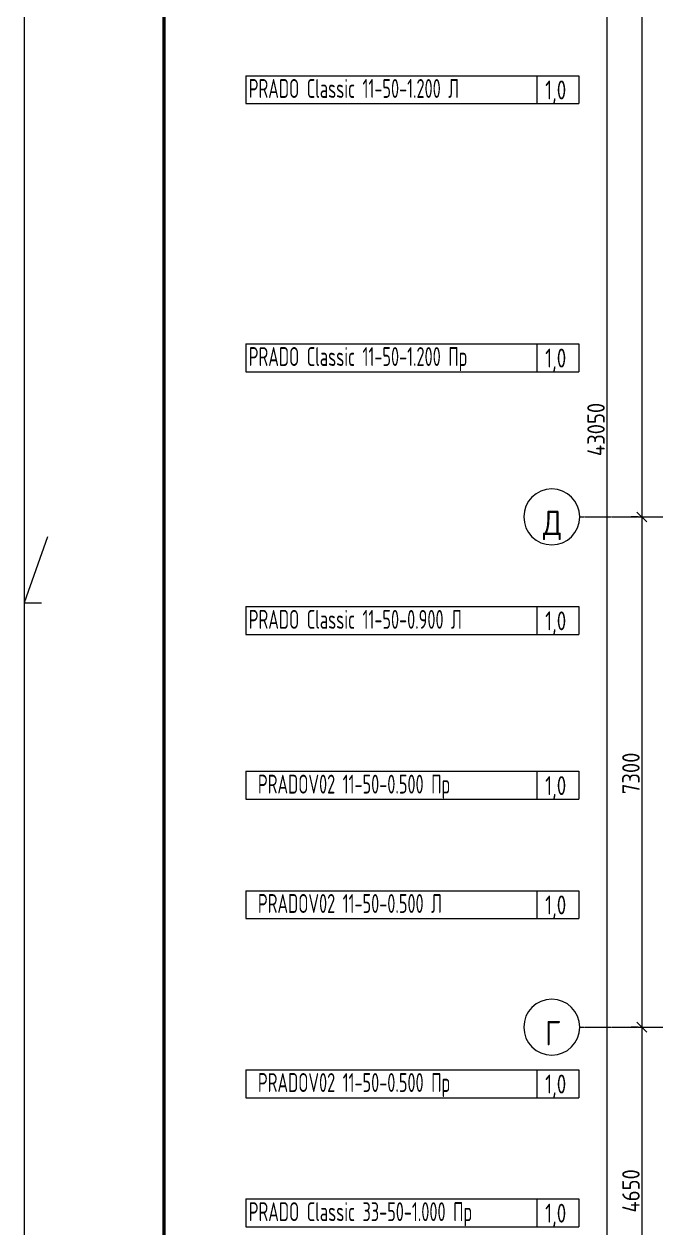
# Model space of a CAD drawing. Header units: millimetres. Extents: x -3929 to 624051, y 52832 to 514950.
# Drawn here: x 155759 to 164791, y 248942 to 266165 of the extents above; entities that cross this region are included whole.
import ezdxf
from ezdxf.enums import TextEntityAlignment as Align

# ---------------------------------------------------------------- set-up
doc = ezdxf.new("R2010")
doc.units = ezdxf.units.MM
doc.linetypes.add('ADSK_Линия сетки', pattern=[25, 20, -2.5, 0, -2.5])
for name, color, linetype in [('9_Форматы', 7, 'Continuous'), ('ПРИБОРЫ', 3, 'Continuous'), ('статистика приборов', 252, 'Continuous'), ('стояки', 7, 'Continuous')]:
    doc.layers.add(name, color=color, linetype=linetype)
for name, color, linetype, lineweight in [('ОВ-рамка', 7, 'Continuous', 30), ('Оси', 253, 'Continuous', 9), ('Размеры', 7, 'Continuous', 9)]:
    doc.layers.add(name, color=color, linetype=linetype, lineweight=lineweight)
doc.styles.add('GOST Common', font='GOST_Common.ttf', dxfattribs={"width": 0.9, "height": 350})
doc.styles.add('GOST Common_1', font='GOST_Common.ttf', dxfattribs={"width": 0.9, "height": 250})
doc.styles.add('СТИЛЬ', font='simplex.shx', dxfattribs={"width": 0.65})

# ---------------------------------------------------------------- blocks, each defined once
blk = doc.blocks.new('2 этаж')
at = {"color": 253, "linetype": 'ByBlock', "lineweight": 0}
for p, q in [((355258, -151032), (355399, -151173)), ((355399, -151173), (355258, -151032)), ((355258, -158332), (355399, -158473)), ((355399, -158473), (355258, -158332))]:
    blk.add_line(p, q, dxfattribs=at)
at = {"layer": 'Оси', "color": 253, "linetype": 'ADSK_Линия сетки', "lineweight": 0}
for p, q in [((354441, -151102), (420560, -151102)), ((354441, -158402), (420560, -158402))]:
    blk.add_line(p, q, dxfattribs=at)
at = {"layer": 'Оси', "color": 253, "lineweight": 0}
for centre, start, end in [((354041, -151102), 90, 270), ((354041, -151102), 270, 90), ((354041, -158402), 90, 270), ((354041, -158402), 270, 90)]:
    blk.add_arc(centre, 400, start, end, dxfattribs=at)
at = {"layer": 'Размеры', "color": 253, "lineweight": 0}
for p, q in [((354829, -128152), (354829, -171502)), ((355328, -134652), (355328, -151252)), ((355328, -150952), (355328, -158552)), ((355278, -151102), (355178, -151102)), ((355278, -151102), (355178, -151102)), ((355328, -158252), (355328, -163202)), ((355278, -158402), (355178, -158402)), ((355278, -158402), (355178, -158402))]:
    blk.add_line(p, q, dxfattribs=at)
at = {"layer": 'Оси', "color": 253, "lineweight": 0, "style": 'GOST Common', "width": 0.9}
for s, p in [('Д', (353914, -151362)), ('Г', (353945, -158662))]:
    blk.add_text(s, height=350, dxfattribs=at).set_placement(p)
at = {"layer": 'Размеры', "color": 253, "lineweight": 0, "style": 'GOST Common_1', "width": 0.9}
for s, p in [('43050', (354799, -150232)), ('7300', (355298, -155068)), ('4650', (355298, -161054))]:
    blk.add_text(s, height=250, rotation=90, dxfattribs=at).set_placement(p)
blk = doc.blocks.new('*U2998')
at = {"layer": '9_Форматы', "color": 7, "linetype": 'Continuous', "lineweight": 9, "ltscale": 100}
blk.add_lwpolyline([(5, -5), (5, 589), (-836, 589), (-836, -5)], close=True, dxfattribs=at)
at = {"layer": '9_Форматы', "color": 7, "linetype": 'Continuous', "lineweight": 9, "ltscale": 100, "const_width": 0.5}
blk.add_lwpolyline([(0, 0), (0, 584), (-816, 584), (-816, 0)], close=True, dxfattribs=at)
at = {"layer": '9_Форматы', "color": 7, "linetype": 'Continuous', "lineweight": 15, "ltscale": 100}
for points in [[(-832.67, 301.43), (-836, 292)], [(-836, 292), (-833.5, 292)]]:
    blk.add_lwpolyline(points, dxfattribs=at)

msp = doc.modelspace()

# ---------------------------------------------------------------- linework, layer by layer
at = {"layer": 'ПРИБОРЫ', "color": 7, "lineweight": 15}
for p, q in [((158927.655, 265426.332), (163687.275, 265426.332)), ((158927.655, 265426.332), (163687.275, 265426.332)), ((158927.655, 265426.332), (158927.655, 265026.332)), ((163087.275, 265426.332), (163087.275, 265026.332)), ((163687.275, 265426.332), (163687.275, 265026.332)), ((158927.655, 265026.332), (163687.275, 265026.332)), ((158927.655, 261591.041), (163687.275, 261591.041)), ((158927.655, 261591.041), (163687.275, 261591.041)), ((158927.655, 261591.041), (158927.655, 261191.041)), ((163087.275, 261591.041), (163087.275, 261191.041)), ((163687.275, 261591.041), (163687.275, 261191.041)), ((158927.655, 261191.041), (163687.275, 261191.041)), ((158927.655, 257830.931), (163687.275, 257830.931)), ((158927.655, 257830.931), (163687.275, 257830.931)), ((158927.655, 257830.931), (158927.655, 257430.931)), ((163087.275, 257830.931), (163087.275, 257430.931)), ((163687.275, 257830.931), (163687.275, 257430.931)), ((158927.655, 257430.931), (163687.275, 257430.931)), ((158927.655, 255473.87), (163687.275, 255473.87)), ((158927.655, 255473.87), (163687.275, 255473.87)), ((158927.655, 255473.87), (158927.655, 255073.87)), ((163087.275, 255473.87), (163087.275, 255073.87)), ((163687.275, 255473.87), (163687.275, 255073.87)), ((158927.655, 255073.87), (163687.275, 255073.87)), ((158927.655, 253766.171), (163687.275, 253766.171)), ((158927.655, 253766.171), (163687.275, 253766.171)), ((158927.655, 253766.171), (158927.655, 253366.171)), ((163087.275, 253766.171), (163087.275, 253366.171)), ((163687.275, 253766.171), (163687.275, 253366.171)), ((158927.655, 253366.171), (163687.275, 253366.171)), ((158927.655, 251204.622), (163687.275, 251204.622)), ((158927.655, 251204.622), (163687.275, 251204.622)), ((158927.655, 251204.622), (158927.655, 250804.622)), ((163087.275, 251204.622), (163087.275, 250804.622)), ((163687.275, 251204.622), (163687.275, 250804.622)), ((158927.655, 250804.622), (163687.275, 250804.622)), ((158927.655, 249356.877), (163687.275, 249356.877)), ((158927.655, 249356.877), (163687.275, 249356.877)), ((158927.655, 249356.877), (158927.655, 248956.877)), ((163087.275, 249356.877), (163087.275, 248956.877)), ((163687.275, 249356.877), (163687.275, 248956.877)), ((158927.655, 248956.877), (163687.275, 248956.877))]:
    msp.add_line(p, q, dxfattribs=at)

# ---------------------------------------------------------------- block references
at = {"layer": 'ОВ-рамка', "ltscale": 100, "transparency": 33554687, "xscale": 100, "yscale": 100, "zscale": 100}
msp.add_blockref('*U2998', (239358.797, 228686.123), dxfattribs=at)
at = {"layer": 'стояки', "color": 5, "lineweight": 40}
msp.add_blockref('2 этаж', (-190738.98, 410215.433), dxfattribs=at)

# ---------------------------------------------------------------- texts
at = {"layer": 'статистика приборов', "color": 7, "style": 'СТИЛЬ', "width": 0.6}
for s, p in [('PRADO Classic 11-50-1.200 Л      ', (158970.631, 265108.185)), ('PRADO Classic 11-50-1.200 Пр      ', (158970.631, 261272.894)), ('PRADO Classic 11-50-0.900 Л      ', (158970.631, 257512.784)), ('PRADOV02 11-50-0.500 Пр      ', (159102.267, 255155.723)), ('PRADOV02 11-50-0.500 Л      ', (159102.267, 253448.024)), ('PRADOV02 11-50-0.500 Пр      ', (159102.267, 250886.476)), ('PRADO Classic 33-50-1.000 Пр      ', (158970.631, 249038.73))]:
    msp.add_text(s, height=270, dxfattribs=at).set_placement(p)
at = {"layer": 'статистика приборов', "color": 7, "style": 'СТИЛЬ', "width": 0.7}
for p in [(163358.341, 265086.783), (163358.341, 261251.492), (163358.341, 257491.382), (163358.341, 255134.321), (163358.341, 253426.622), (163358.341, 250865.074), (163358.341, 249017.328)]:
    msp.add_text('1,0', height=270, dxfattribs=at).set_placement(p, align=Align.CENTER)

doc.saveas('drawing.dxf')
